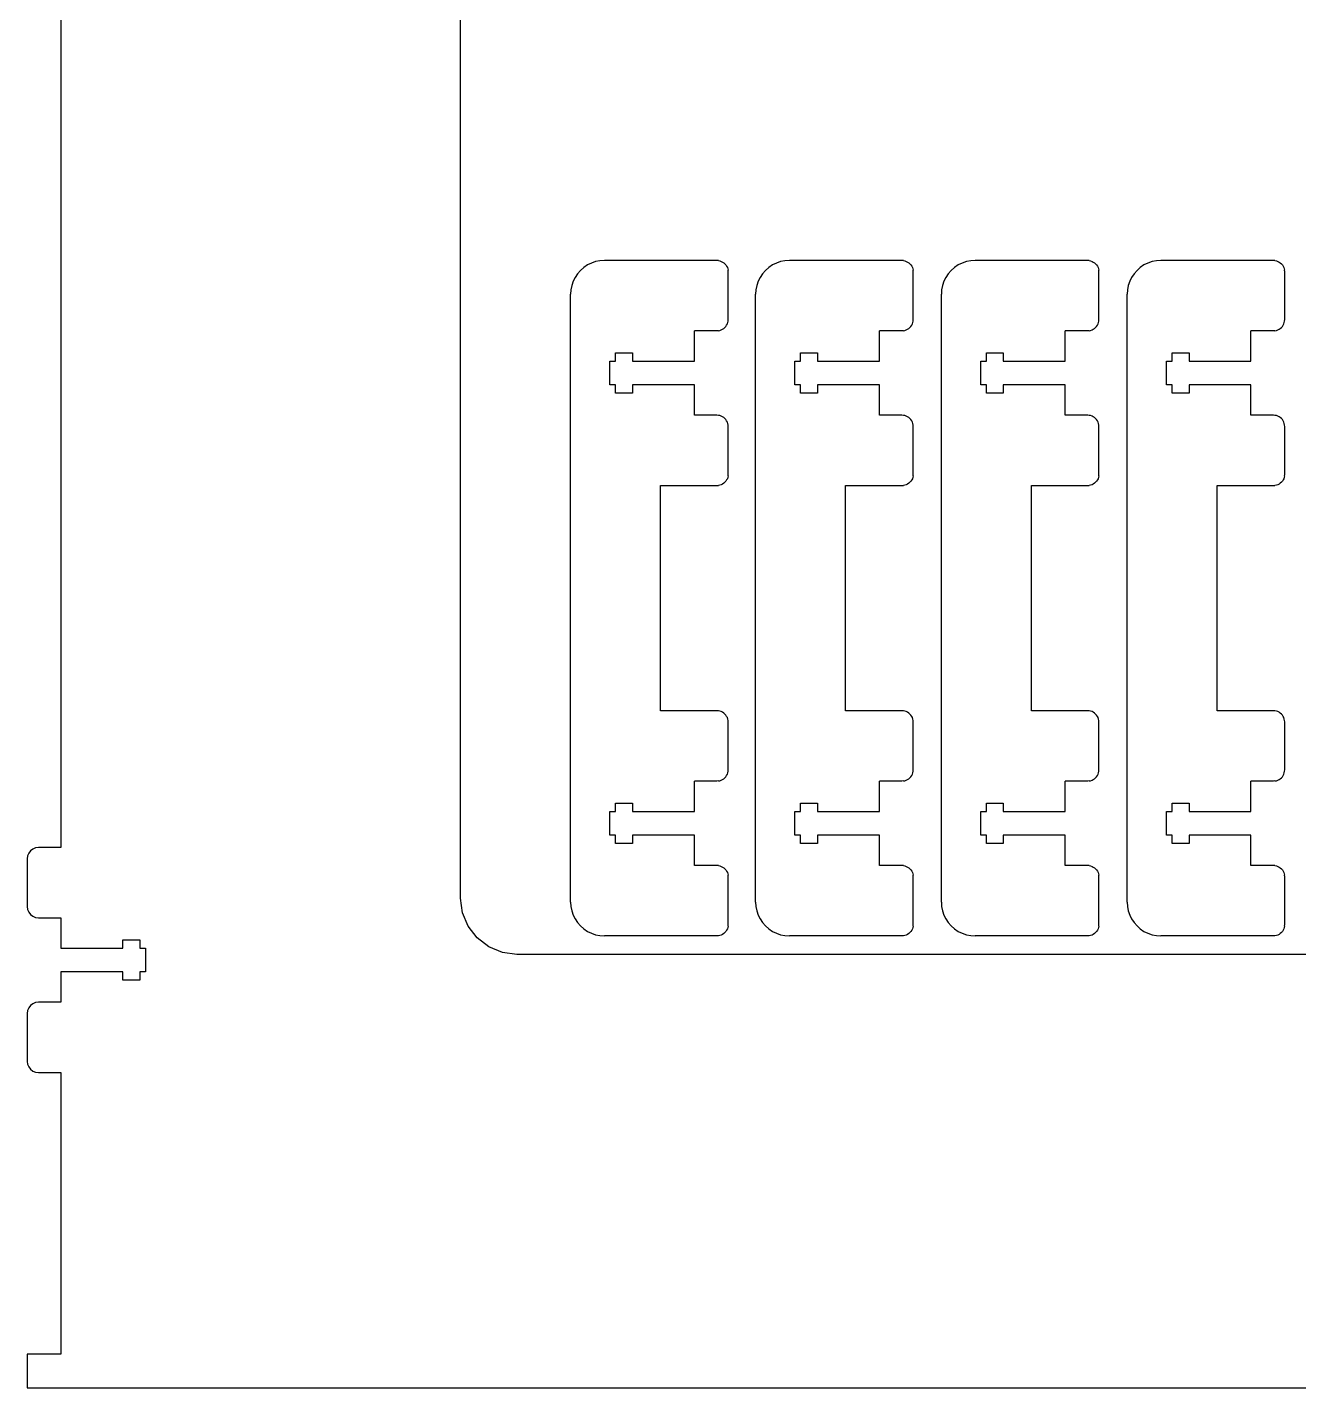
# Model space of a CAD drawing. Header units: metres. Extents: x 1771 to 2193, y -862 to -378.
# Drawn here: x 1771 to 1996.9, y -861.7 to -619.9 of the extents above; entities that cross this region are included whole.
import ezdxf

# ---------------------------------------------------------------- set-up
doc = ezdxf.new("R2010")
doc.units = ezdxf.units.M

msp = doc.modelspace()

# ---------------------------------------------------------------- linework, layer by layer
at = {"layer": '1'}
for p, q in [((1848, -774.7, 6), (1848, -526.7, 6)), ((1777, -535.7, 6), (1777, -765.7, 6)), ((1771.59, -766.29, 6), (1771.27, -766.7, 6)), ((1772, -765.97, 6), (1771.59, -766.29, 6)), ((1772.48, -765.77, 6), (1772, -765.97, 6)), ((1773, -765.7, 6), (1772.48, -765.77, 6)), ((1777, -765.7, 6), (1773, -765.7, 6)), ((1771.07, -767.18, 6), (1771, -767.7, 6)), ((1771, -767.7, 6), (1771, -776.2, 6)), ((1771.27, -766.7, 6), (1771.07, -767.18, 6)), ((1848.34, -777.29, 6), (1848, -774.7, 6)), ((1771, -776.2, 6), (1771.07, -776.72, 6)), ((1771.07, -776.72, 6), (1771.27, -777.2, 6)), ((1771.27, -777.2, 6), (1771.59, -777.61, 6)), ((1771.59, -777.61, 6), (1772, -777.93, 6)), ((1772, -777.93, 6), (1772.48, -778.13, 6)), ((1772.48, -778.13, 6), (1773, -778.2, 6)), ((1773, -778.2, 6), (1777, -778.2, 6)), ((1777, -778.2, 6), (1777, -783.6, 6)), ((1849.34, -779.7, 6), (1848.34, -777.29, 6)), ((1850.93, -781.77, 6), (1849.34, -779.7, 6)), ((1788, -783.6, 6), (1788, -782.1, 6)), ((1788, -782.1, 6), (1791, -782.1, 6)), ((1791, -782.1, 6), (1791, -783.6, 6)), ((1853, -783.36, 6), (1850.93, -781.77, 6)), ((1777, -783.6, 6), (1788, -783.6, 6)), ((1791, -783.6, 6), (1792, -783.6, 6)), ((1792, -783.6, 6), (1792, -787.8, 6)), ((1855.41, -784.36, 6), (1853, -783.36, 6)), ((1858, -784.7, 6), (1855.41, -784.36, 6)), ((2106, -784.7, 6), (1858, -784.7, 6)), ((1788, -787.8, 6), (1777, -787.8, 6)), ((1777, -787.8, 6), (1777, -793.2, 6)), ((1788, -789.3, 6), (1788, -787.8, 6)), ((1792, -787.8, 6), (1791, -787.8, 6)), ((1791, -787.8, 6), (1791, -789.3, 6)), ((1791, -789.3, 6), (1788, -789.3, 6)), ((1771.07, -794.68, 6), (1771, -795.2, 6)), ((1771, -795.2, 6), (1771, -803.7, 6)), ((1771.27, -794.2, 6), (1771.07, -794.68, 6)), ((1771.59, -793.79, 6), (1771.27, -794.2, 6)), ((1772, -793.47, 6), (1771.59, -793.79, 6)), ((1772.48, -793.27, 6), (1772, -793.47, 6)), ((1773, -793.2, 6), (1772.48, -793.27, 6)), ((1777, -793.2, 6), (1773, -793.2, 6)), ((1771, -803.7, 6), (1771.07, -804.22, 6)), ((1771.07, -804.22, 6), (1771.27, -804.7, 6)), ((1771.27, -804.7, 6), (1771.59, -805.11, 6)), ((1771.59, -805.11, 6), (1772, -805.43, 6)), ((1772, -805.43, 6), (1772.48, -805.63, 6)), ((1772.48, -805.63, 6), (1773, -805.7, 6)), ((1773, -805.7, 6), (1777, -805.7, 6)), ((1777, -805.7, 6), (1777, -855.7, 6)), ((1777, -855.7, 6), (1771, -855.7, 6)), ((1771, -855.7, 6), (1771, -861.7, 6)), ((1771, -861.7, 6), (2149.4, -861.7, 6))]:
    msp.add_line(p, q, dxfattribs=at)
at = {"layer": '2'}
for p, q in [((1936.4, -662.2, 6), (1935.75, -662.64, 6)), ((1937.1, -661.86, 6), (1936.4, -662.2, 6)), ((1937.85, -661.6, 6), (1937.1, -661.86, 6)), ((1938.62, -661.45, 6), (1937.85, -661.6, 6)), ((1939.4, -661.4, 6), (1938.62, -661.45, 6)), ((1959.4, -661.4, 6), (1939.4, -661.4, 6)), ((1959.66, -661.42, 6), (1959.4, -661.4, 6)), ((1959.66, -661.42, 6), (1959.92, -661.47, 6)), ((1959.92, -661.47, 6), (1960.17, -661.55, 6)), ((1960.17, -661.55, 6), (1960.4, -661.67, 6)), ((1960.4, -661.67, 6), (1960.62, -661.81, 6)), ((1960.62, -661.81, 6), (1960.81, -661.99, 6)), ((1960.81, -661.99, 6), (1960.99, -662.18, 6)), ((1960.99, -662.18, 6), (1961.13, -662.4, 6)), ((1934.2, -664.4, 6), (1933.86, -665.1, 6)), ((1934.64, -663.75, 6), (1934.2, -664.4, 6)), ((1935.16, -663.16, 6), (1934.64, -663.75, 6)), ((1935.75, -662.64, 6), (1935.16, -663.16, 6)), ((1961.13, -662.4, 6), (1961.25, -662.63, 6)), ((1961.25, -662.63, 6), (1961.33, -662.88, 6)), ((1961.33, -662.88, 6), (1961.38, -663.14, 6)), ((1961.4, -663.4, 6), (1961.38, -663.14, 6)), ((1961.4, -671.9, 6), (1961.4, -663.4, 6)), ((1933.45, -666.62, 6), (1933.4, -667.4, 6)), ((1933.6, -665.85, 6), (1933.45, -666.62, 6)), ((1933.86, -665.1, 6), (1933.6, -665.85, 6)), ((1933.4, -775.4, 6), (1933.4, -667.4, 6)), ((1961.38, -672.16, 6), (1961.4, -671.9, 6)), ((1955.4, -679.3, 6), (1955.4, -673.9, 6)), ((1959.4, -673.9, 6), (1955.4, -673.9, 6)), ((1959.66, -673.88, 6), (1959.4, -673.9, 6)), ((1959.66, -673.88, 6), (1959.92, -673.83, 6)), ((1959.92, -673.83, 6), (1960.17, -673.75, 6)), ((1960.17, -673.75, 6), (1960.4, -673.63, 6)), ((1960.4, -673.63, 6), (1960.62, -673.49, 6)), ((1960.62, -673.49, 6), (1960.81, -673.31, 6)), ((1960.81, -673.31, 6), (1960.99, -673.12, 6)), ((1960.99, -673.12, 6), (1961.13, -672.9, 6)), ((1961.13, -672.9, 6), (1961.25, -672.67, 6)), ((1961.25, -672.67, 6), (1961.33, -672.42, 6)), ((1961.33, -672.42, 6), (1961.38, -672.16, 6)), ((1940.4, -683.5, 6), (1940.4, -679.3, 6)), ((1940.4, -679.3, 6), (1941.4, -679.3, 6)), ((1941.4, -679.3, 6), (1941.4, -677.8, 6)), ((1941.4, -677.8, 6), (1944.4, -677.8, 6)), ((1944.4, -677.8, 6), (1944.4, -679.3, 6)), ((1944.4, -679.3, 6), (1955.4, -679.3, 6)), ((1941.4, -683.5, 6), (1940.4, -683.5, 6)), ((1941.4, -685, 6), (1941.4, -683.5, 6)), ((1955.4, -683.5, 6), (1944.4, -683.5, 6)), ((1944.4, -683.5, 6), (1944.4, -685, 6)), ((1955.4, -688.9, 6), (1955.4, -683.5, 6)), ((1944.4, -685, 6), (1941.4, -685, 6)), ((1959.4, -688.9, 6), (1955.4, -688.9, 6)), ((1959.66, -688.92, 6), (1959.4, -688.9, 6)), ((1959.92, -688.97, 6), (1959.66, -688.92, 6)), ((1960.17, -689.05, 6), (1959.92, -688.97, 6)), ((1960.4, -689.17, 6), (1960.17, -689.05, 6)), ((1960.62, -689.31, 6), (1960.4, -689.17, 6)), ((1960.81, -689.49, 6), (1960.62, -689.31, 6)), ((1960.99, -689.68, 6), (1960.81, -689.49, 6)), ((1961.13, -689.9, 6), (1960.99, -689.68, 6)), ((1961.25, -690.13, 6), (1961.13, -689.9, 6)), ((1961.33, -690.38, 6), (1961.25, -690.13, 6)), ((1961.38, -690.64, 6), (1961.33, -690.38, 6)), ((1961.4, -690.9, 6), (1961.38, -690.64, 6)), ((1961.4, -699.4, 6), (1961.4, -690.9, 6)), ((1960.62, -700.99, 6), (1960.4, -701.13, 6)), ((1960.81, -700.81, 6), (1960.62, -700.99, 6)), ((1960.99, -700.62, 6), (1960.81, -700.81, 6)), ((1961.13, -700.4, 6), (1960.99, -700.62, 6)), ((1961.25, -700.17, 6), (1961.13, -700.4, 6)), ((1961.33, -699.92, 6), (1961.25, -700.17, 6)), ((1961.38, -699.66, 6), (1961.33, -699.92, 6)), ((1961.38, -699.66, 6), (1961.4, -699.4, 6)), ((1949.4, -741.4, 6), (1949.4, -701.4, 6)), ((1949.4, -701.4, 6), (1959.4, -701.4, 6)), ((1959.4, -701.4, 6), (1959.66, -701.38, 6)), ((1959.92, -701.33, 6), (1959.66, -701.38, 6)), ((1960.17, -701.25, 6), (1959.92, -701.33, 6)), ((1960.4, -701.13, 6), (1960.17, -701.25, 6)), ((1959.4, -741.4, 6), (1949.4, -741.4, 6)), ((1959.66, -741.42, 6), (1959.4, -741.4, 6)), ((1959.92, -741.47, 6), (1959.66, -741.42, 6)), ((1960.17, -741.55, 6), (1959.92, -741.47, 6)), ((1960.4, -741.67, 6), (1960.17, -741.55, 6)), ((1960.62, -741.81, 6), (1960.4, -741.67, 6)), ((1960.81, -741.99, 6), (1960.62, -741.81, 6)), ((1960.99, -742.18, 6), (1960.81, -741.99, 6)), ((1961.13, -742.4, 6), (1960.99, -742.18, 6)), ((1961.25, -742.63, 6), (1961.13, -742.4, 6)), ((1961.33, -742.88, 6), (1961.25, -742.63, 6)), ((1961.38, -743.14, 6), (1961.33, -742.88, 6)), ((1961.4, -743.4, 6), (1961.38, -743.14, 6)), ((1961.4, -751.9, 6), (1961.4, -743.4, 6)), ((1955.4, -759.3, 6), (1955.4, -753.9, 6)), ((1959.4, -753.9, 6), (1955.4, -753.9, 6)), ((1959.66, -753.88, 6), (1959.4, -753.9, 6)), ((1959.66, -753.88, 6), (1959.92, -753.83, 6)), ((1959.92, -753.83, 6), (1960.17, -753.75, 6)), ((1960.17, -753.75, 6), (1960.4, -753.63, 6)), ((1960.4, -753.63, 6), (1960.62, -753.49, 6)), ((1960.62, -753.49, 6), (1960.81, -753.31, 6)), ((1960.81, -753.31, 6), (1960.99, -753.12, 6)), ((1960.99, -753.12, 6), (1961.13, -752.9, 6)), ((1961.13, -752.9, 6), (1961.25, -752.67, 6)), ((1961.25, -752.67, 6), (1961.33, -752.42, 6)), ((1961.33, -752.42, 6), (1961.38, -752.16, 6)), ((1961.38, -752.16, 6), (1961.4, -751.9, 6)), ((1941.4, -759.3, 6), (1941.4, -757.8, 6)), ((1941.4, -757.8, 6), (1944.4, -757.8, 6)), ((1944.4, -757.8, 6), (1944.4, -759.3, 6)), ((1940.4, -763.5, 6), (1940.4, -759.3, 6)), ((1940.4, -759.3, 6), (1941.4, -759.3, 6)), ((1944.4, -759.3, 6), (1955.4, -759.3, 6)), ((1941.4, -763.5, 6), (1940.4, -763.5, 6)), ((1941.4, -765, 6), (1941.4, -763.5, 6)), ((1955.4, -763.5, 6), (1944.4, -763.5, 6)), ((1944.4, -763.5, 6), (1944.4, -765, 6)), ((1955.4, -768.9, 6), (1955.4, -763.5, 6)), ((1944.4, -765, 6), (1941.4, -765, 6)), ((1959.4, -768.9, 6), (1955.4, -768.9, 6)), ((1959.66, -768.92, 6), (1959.4, -768.9, 6)), ((1959.66, -768.92, 6), (1959.92, -768.97, 6)), ((1959.92, -768.97, 6), (1960.17, -769.05, 6)), ((1960.17, -769.05, 6), (1960.4, -769.17, 6)), ((1960.4, -769.17, 6), (1960.62, -769.31, 6)), ((1960.62, -769.31, 6), (1960.81, -769.49, 6)), ((1960.81, -769.49, 6), (1960.99, -769.68, 6)), ((1960.99, -769.68, 6), (1961.13, -769.9, 6)), ((1961.13, -769.9, 6), (1961.25, -770.13, 6)), ((1961.25, -770.13, 6), (1961.33, -770.38, 6)), ((1961.33, -770.38, 6), (1961.38, -770.64, 6)), ((1961.4, -770.9, 6), (1961.38, -770.64, 6)), ((1961.4, -779.4, 6), (1961.4, -770.9, 6)), ((1933.4, -775.4, 6), (1933.45, -776.18, 6)), ((1933.45, -776.18, 6), (1933.6, -776.95, 6)), ((1933.6, -776.95, 6), (1933.86, -777.7, 6)), ((1933.86, -777.7, 6), (1934.2, -778.4, 6)), ((1934.2, -778.4, 6), (1934.64, -779.05, 6)), ((1934.64, -779.05, 6), (1935.16, -779.64, 6)), ((1935.16, -779.64, 6), (1935.75, -780.16, 6)), ((1935.75, -780.16, 6), (1936.4, -780.6, 6)), ((1936.4, -780.6, 6), (1937.1, -780.94, 6)), ((1960.81, -780.81, 6), (1960.62, -780.99, 6)), ((1960.99, -780.62, 6), (1960.81, -780.81, 6)), ((1961.13, -780.4, 6), (1960.99, -780.62, 6)), ((1961.25, -780.17, 6), (1961.13, -780.4, 6)), ((1961.33, -779.92, 6), (1961.25, -780.17, 6)), ((1961.38, -779.66, 6), (1961.33, -779.92, 6)), ((1961.38, -779.66, 6), (1961.4, -779.4, 6)), ((1937.1, -780.94, 6), (1937.85, -781.2, 6)), ((1937.85, -781.2, 6), (1938.62, -781.35, 6)), ((1938.62, -781.35, 6), (1939.4, -781.4, 6)), ((1959.4, -781.4, 6), (1939.4, -781.4, 6)), ((1959.66, -781.38, 6), (1959.4, -781.4, 6)), ((1959.92, -781.33, 6), (1959.66, -781.38, 6)), ((1960.17, -781.25, 6), (1959.92, -781.33, 6)), ((1960.4, -781.13, 6), (1960.17, -781.25, 6)), ((1960.62, -780.99, 6), (1960.4, -781.13, 6))]:
    msp.add_line(p, q, dxfattribs=at)
at = {"layer": '3'}
for p, q in [((1969.4, -662.2, 6), (1968.75, -662.64, 6)), ((1970.1, -661.86, 6), (1969.4, -662.2, 6)), ((1970.85, -661.6, 6), (1970.1, -661.86, 6)), ((1971.62, -661.45, 6), (1970.85, -661.6, 6)), ((1972.4, -661.4, 6), (1971.62, -661.45, 6)), ((1992.4, -661.4, 6), (1972.4, -661.4, 6)), ((1992.66, -661.42, 6), (1992.4, -661.4, 6)), ((1992.66, -661.42, 6), (1992.92, -661.47, 6)), ((1992.92, -661.47, 6), (1993.17, -661.55, 6)), ((1993.17, -661.55, 6), (1993.4, -661.67, 6)), ((1993.4, -661.67, 6), (1993.62, -661.81, 6)), ((1993.62, -661.81, 6), (1993.81, -661.99, 6)), ((1993.81, -661.99, 6), (1993.99, -662.18, 6)), ((1993.99, -662.18, 6), (1994.13, -662.4, 6)), ((1967.2, -664.4, 6), (1966.86, -665.1, 6)), ((1967.64, -663.75, 6), (1967.2, -664.4, 6)), ((1968.16, -663.16, 6), (1967.64, -663.75, 6)), ((1968.75, -662.64, 6), (1968.16, -663.16, 6)), ((1994.13, -662.4, 6), (1994.25, -662.63, 6)), ((1994.25, -662.63, 6), (1994.33, -662.88, 6)), ((1994.33, -662.88, 6), (1994.38, -663.14, 6)), ((1994.4, -663.4, 6), (1994.38, -663.14, 6)), ((1994.4, -671.9, 6), (1994.4, -663.4, 6)), ((1966.45, -666.62, 6), (1966.4, -667.4, 6)), ((1966.6, -665.85, 6), (1966.45, -666.62, 6)), ((1966.86, -665.1, 6), (1966.6, -665.85, 6)), ((1966.4, -775.4, 6), (1966.4, -667.4, 6)), ((1994.38, -672.16, 6), (1994.4, -671.9, 6)), ((1988.4, -679.3, 6), (1988.4, -673.9, 6)), ((1992.4, -673.9, 6), (1988.4, -673.9, 6)), ((1992.66, -673.88, 6), (1992.4, -673.9, 6)), ((1992.66, -673.88, 6), (1992.92, -673.83, 6)), ((1992.92, -673.83, 6), (1993.17, -673.75, 6)), ((1993.17, -673.75, 6), (1993.4, -673.63, 6)), ((1993.4, -673.63, 6), (1993.62, -673.49, 6)), ((1993.62, -673.49, 6), (1993.81, -673.31, 6)), ((1993.81, -673.31, 6), (1993.99, -673.12, 6)), ((1993.99, -673.12, 6), (1994.13, -672.9, 6)), ((1994.13, -672.9, 6), (1994.25, -672.67, 6)), ((1994.25, -672.67, 6), (1994.33, -672.42, 6)), ((1994.33, -672.42, 6), (1994.38, -672.16, 6)), ((1973.4, -683.5, 6), (1973.4, -679.3, 6)), ((1973.4, -679.3, 6), (1974.4, -679.3, 6)), ((1974.4, -679.3, 6), (1974.4, -677.8, 6)), ((1974.4, -677.8, 6), (1977.4, -677.8, 6)), ((1977.4, -677.8, 6), (1977.4, -679.3, 6)), ((1977.4, -679.3, 6), (1988.4, -679.3, 6)), ((1974.4, -683.5, 6), (1973.4, -683.5, 6)), ((1974.4, -685, 6), (1974.4, -683.5, 6)), ((1988.4, -683.5, 6), (1977.4, -683.5, 6)), ((1977.4, -683.5, 6), (1977.4, -685, 6)), ((1988.4, -688.9, 6), (1988.4, -683.5, 6)), ((1977.4, -685, 6), (1974.4, -685, 6)), ((1992.4, -688.9, 6), (1988.4, -688.9, 6)), ((1992.66, -688.92, 6), (1992.4, -688.9, 6)), ((1992.92, -688.97, 6), (1992.66, -688.92, 6)), ((1993.17, -689.05, 6), (1992.92, -688.97, 6)), ((1993.4, -689.17, 6), (1993.17, -689.05, 6)), ((1993.62, -689.31, 6), (1993.4, -689.17, 6)), ((1993.81, -689.49, 6), (1993.62, -689.31, 6)), ((1993.99, -689.68, 6), (1993.81, -689.49, 6)), ((1994.13, -689.9, 6), (1993.99, -689.68, 6)), ((1994.25, -690.13, 6), (1994.13, -689.9, 6)), ((1994.33, -690.38, 6), (1994.25, -690.13, 6)), ((1994.38, -690.64, 6), (1994.33, -690.38, 6)), ((1994.4, -690.9, 6), (1994.38, -690.64, 6)), ((1994.4, -699.4, 6), (1994.4, -690.9, 6)), ((1993.62, -700.99, 6), (1993.4, -701.13, 6)), ((1993.81, -700.81, 6), (1993.62, -700.99, 6)), ((1993.99, -700.62, 6), (1993.81, -700.81, 6)), ((1994.13, -700.4, 6), (1993.99, -700.62, 6)), ((1994.25, -700.17, 6), (1994.13, -700.4, 6)), ((1994.33, -699.92, 6), (1994.25, -700.17, 6)), ((1994.38, -699.66, 6), (1994.33, -699.92, 6)), ((1994.38, -699.66, 6), (1994.4, -699.4, 6)), ((1982.4, -741.4, 6), (1982.4, -701.4, 6)), ((1982.4, -701.4, 6), (1992.4, -701.4, 6)), ((1992.4, -701.4, 6), (1992.66, -701.38, 6)), ((1992.92, -701.33, 6), (1992.66, -701.38, 6)), ((1993.17, -701.25, 6), (1992.92, -701.33, 6)), ((1993.4, -701.13, 6), (1993.17, -701.25, 6)), ((1992.4, -741.4, 6), (1982.4, -741.4, 6)), ((1992.66, -741.42, 6), (1992.4, -741.4, 6)), ((1992.92, -741.47, 6), (1992.66, -741.42, 6)), ((1993.17, -741.55, 6), (1992.92, -741.47, 6)), ((1993.4, -741.67, 6), (1993.17, -741.55, 6)), ((1993.62, -741.81, 6), (1993.4, -741.67, 6)), ((1993.81, -741.99, 6), (1993.62, -741.81, 6)), ((1993.99, -742.18, 6), (1993.81, -741.99, 6)), ((1994.13, -742.4, 6), (1993.99, -742.18, 6)), ((1994.25, -742.63, 6), (1994.13, -742.4, 6)), ((1994.33, -742.88, 6), (1994.25, -742.63, 6)), ((1994.38, -743.14, 6), (1994.33, -742.88, 6)), ((1994.4, -743.4, 6), (1994.38, -743.14, 6)), ((1994.4, -751.9, 6), (1994.4, -743.4, 6)), ((1988.4, -759.3, 6), (1988.4, -753.9, 6)), ((1992.4, -753.9, 6), (1988.4, -753.9, 6)), ((1992.66, -753.88, 6), (1992.4, -753.9, 6)), ((1992.66, -753.88, 6), (1992.92, -753.83, 6)), ((1992.92, -753.83, 6), (1993.17, -753.75, 6)), ((1993.17, -753.75, 6), (1993.4, -753.63, 6)), ((1993.4, -753.63, 6), (1993.62, -753.49, 6)), ((1993.62, -753.49, 6), (1993.81, -753.31, 6)), ((1993.81, -753.31, 6), (1993.99, -753.12, 6)), ((1993.99, -753.12, 6), (1994.13, -752.9, 6)), ((1994.13, -752.9, 6), (1994.25, -752.67, 6)), ((1994.25, -752.67, 6), (1994.33, -752.42, 6)), ((1994.33, -752.42, 6), (1994.38, -752.16, 6)), ((1994.38, -752.16, 6), (1994.4, -751.9, 6)), ((1974.4, -759.3, 6), (1974.4, -757.8, 6)), ((1974.4, -757.8, 6), (1977.4, -757.8, 6)), ((1977.4, -757.8, 6), (1977.4, -759.3, 6)), ((1973.4, -763.5, 6), (1973.4, -759.3, 6)), ((1973.4, -759.3, 6), (1974.4, -759.3, 6)), ((1977.4, -759.3, 6), (1988.4, -759.3, 6)), ((1974.4, -763.5, 6), (1973.4, -763.5, 6)), ((1974.4, -765, 6), (1974.4, -763.5, 6)), ((1988.4, -763.5, 6), (1977.4, -763.5, 6)), ((1977.4, -763.5, 6), (1977.4, -765, 6)), ((1988.4, -768.9, 6), (1988.4, -763.5, 6)), ((1977.4, -765, 6), (1974.4, -765, 6)), ((1992.4, -768.9, 6), (1988.4, -768.9, 6)), ((1992.66, -768.92, 6), (1992.4, -768.9, 6)), ((1992.66, -768.92, 6), (1992.92, -768.97, 6)), ((1992.92, -768.97, 6), (1993.17, -769.05, 6)), ((1993.17, -769.05, 6), (1993.4, -769.17, 6)), ((1993.4, -769.17, 6), (1993.62, -769.31, 6)), ((1993.62, -769.31, 6), (1993.81, -769.49, 6)), ((1993.81, -769.49, 6), (1993.99, -769.68, 6)), ((1993.99, -769.68, 6), (1994.13, -769.9, 6)), ((1994.13, -769.9, 6), (1994.25, -770.13, 6)), ((1994.25, -770.13, 6), (1994.33, -770.38, 6)), ((1994.33, -770.38, 6), (1994.38, -770.64, 6)), ((1994.4, -770.9, 6), (1994.38, -770.64, 6)), ((1994.4, -779.4, 6), (1994.4, -770.9, 6)), ((1966.4, -775.4, 6), (1966.45, -776.18, 6)), ((1966.45, -776.18, 6), (1966.6, -776.95, 6)), ((1966.6, -776.95, 6), (1966.86, -777.7, 6)), ((1966.86, -777.7, 6), (1967.2, -778.4, 6)), ((1967.2, -778.4, 6), (1967.64, -779.05, 6)), ((1967.64, -779.05, 6), (1968.16, -779.64, 6)), ((1968.16, -779.64, 6), (1968.75, -780.16, 6)), ((1968.75, -780.16, 6), (1969.4, -780.6, 6)), ((1969.4, -780.6, 6), (1970.1, -780.94, 6)), ((1993.81, -780.81, 6), (1993.62, -780.99, 6)), ((1993.99, -780.62, 6), (1993.81, -780.81, 6)), ((1994.13, -780.4, 6), (1993.99, -780.62, 6)), ((1994.25, -780.17, 6), (1994.13, -780.4, 6)), ((1994.33, -779.92, 6), (1994.25, -780.17, 6)), ((1994.38, -779.66, 6), (1994.33, -779.92, 6)), ((1994.38, -779.66, 6), (1994.4, -779.4, 6)), ((1970.1, -780.94, 6), (1970.85, -781.2, 6)), ((1970.85, -781.2, 6), (1971.62, -781.35, 6)), ((1971.62, -781.35, 6), (1972.4, -781.4, 6)), ((1992.4, -781.4, 6), (1972.4, -781.4, 6)), ((1992.66, -781.38, 6), (1992.4, -781.4, 6)), ((1992.92, -781.33, 6), (1992.66, -781.38, 6)), ((1993.17, -781.25, 6), (1992.92, -781.33, 6)), ((1993.4, -781.13, 6), (1993.17, -781.25, 6)), ((1993.62, -780.99, 6), (1993.4, -781.13, 6))]:
    msp.add_line(p, q, dxfattribs=at)
at = {"layer": '6'}
for p, q in [((1903.4, -662.2, 6), (1902.75, -662.64, 6)), ((1904.1, -661.86, 6), (1903.4, -662.2, 6)), ((1904.85, -661.6, 6), (1904.1, -661.86, 6)), ((1905.62, -661.45, 6), (1904.85, -661.6, 6)), ((1906.4, -661.4, 6), (1905.62, -661.45, 6)), ((1926.4, -661.4, 6), (1906.4, -661.4, 6)), ((1926.66, -661.42, 6), (1926.4, -661.4, 6)), ((1926.66, -661.42, 6), (1926.92, -661.47, 6)), ((1926.92, -661.47, 6), (1927.17, -661.55, 6)), ((1927.17, -661.55, 6), (1927.4, -661.67, 6)), ((1927.4, -661.67, 6), (1927.62, -661.81, 6)), ((1927.62, -661.81, 6), (1927.81, -661.99, 6)), ((1927.81, -661.99, 6), (1927.99, -662.18, 6)), ((1927.99, -662.18, 6), (1928.13, -662.4, 6)), ((1901.2, -664.4, 6), (1900.86, -665.1, 6)), ((1901.64, -663.75, 6), (1901.2, -664.4, 6)), ((1902.16, -663.16, 6), (1901.64, -663.75, 6)), ((1902.75, -662.64, 6), (1902.16, -663.16, 6)), ((1928.13, -662.4, 6), (1928.25, -662.63, 6)), ((1928.25, -662.63, 6), (1928.33, -662.88, 6)), ((1928.33, -662.88, 6), (1928.38, -663.14, 6)), ((1928.4, -663.4, 6), (1928.38, -663.14, 6)), ((1928.4, -671.9, 6), (1928.4, -663.4, 6)), ((1900.45, -666.62, 6), (1900.4, -667.4, 6)), ((1900.6, -665.85, 6), (1900.45, -666.62, 6)), ((1900.86, -665.1, 6), (1900.6, -665.85, 6)), ((1900.4, -775.4, 6), (1900.4, -667.4, 6)), ((1928.38, -672.16, 6), (1928.4, -671.9, 6)), ((1922.4, -679.3, 6), (1922.4, -673.9, 6)), ((1926.4, -673.9, 6), (1922.4, -673.9, 6)), ((1926.66, -673.88, 6), (1926.4, -673.9, 6)), ((1926.66, -673.88, 6), (1926.92, -673.83, 6)), ((1926.92, -673.83, 6), (1927.17, -673.75, 6)), ((1927.17, -673.75, 6), (1927.4, -673.63, 6)), ((1927.4, -673.63, 6), (1927.62, -673.49, 6)), ((1927.62, -673.49, 6), (1927.81, -673.31, 6)), ((1927.81, -673.31, 6), (1927.99, -673.12, 6)), ((1927.99, -673.12, 6), (1928.13, -672.9, 6)), ((1928.13, -672.9, 6), (1928.25, -672.67, 6)), ((1928.25, -672.67, 6), (1928.33, -672.42, 6)), ((1928.33, -672.42, 6), (1928.38, -672.16, 6)), ((1907.4, -679.3, 6), (1908.4, -679.3, 6)), ((1907.4, -683.5, 6), (1907.4, -679.3, 6)), ((1908.4, -677.8, 6), (1911.4, -677.8, 6)), ((1908.4, -679.3, 6), (1908.4, -677.8, 6)), ((1911.4, -677.8, 6), (1911.4, -679.3, 6)), ((1911.4, -679.3, 6), (1922.4, -679.3, 6)), ((1908.4, -683.5, 6), (1907.4, -683.5, 6)), ((1908.4, -685, 6), (1908.4, -683.5, 6)), ((1911.4, -683.5, 6), (1911.4, -685, 6)), ((1922.4, -683.5, 6), (1911.4, -683.5, 6)), ((1922.4, -688.9, 6), (1922.4, -683.5, 6)), ((1911.4, -685, 6), (1908.4, -685, 6)), ((1926.4, -688.9, 6), (1922.4, -688.9, 6)), ((1926.66, -688.92, 6), (1926.4, -688.9, 6)), ((1926.92, -688.97, 6), (1926.66, -688.92, 6)), ((1927.17, -689.05, 6), (1926.92, -688.97, 6)), ((1927.4, -689.17, 6), (1927.17, -689.05, 6)), ((1927.62, -689.31, 6), (1927.4, -689.17, 6)), ((1927.81, -689.49, 6), (1927.62, -689.31, 6)), ((1927.99, -689.68, 6), (1927.81, -689.49, 6)), ((1928.13, -689.9, 6), (1927.99, -689.68, 6)), ((1928.25, -690.13, 6), (1928.13, -689.9, 6)), ((1928.33, -690.38, 6), (1928.25, -690.13, 6)), ((1928.38, -690.64, 6), (1928.33, -690.38, 6)), ((1928.4, -690.9, 6), (1928.38, -690.64, 6)), ((1928.4, -699.4, 6), (1928.4, -690.9, 6)), ((1927.62, -700.99, 6), (1927.4, -701.13, 6)), ((1927.81, -700.81, 6), (1927.62, -700.99, 6)), ((1927.99, -700.62, 6), (1927.81, -700.81, 6)), ((1928.13, -700.4, 6), (1927.99, -700.62, 6)), ((1928.25, -700.17, 6), (1928.13, -700.4, 6)), ((1928.33, -699.92, 6), (1928.25, -700.17, 6)), ((1928.38, -699.66, 6), (1928.33, -699.92, 6)), ((1928.38, -699.66, 6), (1928.4, -699.4, 6)), ((1916.4, -741.4, 6), (1916.4, -701.4, 6)), ((1916.4, -701.4, 6), (1926.4, -701.4, 6)), ((1926.4, -701.4, 6), (1926.66, -701.38, 6)), ((1926.92, -701.33, 6), (1926.66, -701.38, 6)), ((1927.17, -701.25, 6), (1926.92, -701.33, 6)), ((1927.4, -701.13, 6), (1927.17, -701.25, 6)), ((1926.4, -741.4, 6), (1916.4, -741.4, 6)), ((1926.66, -741.42, 6), (1926.4, -741.4, 6)), ((1926.92, -741.47, 6), (1926.66, -741.42, 6)), ((1927.17, -741.55, 6), (1926.92, -741.47, 6)), ((1927.4, -741.67, 6), (1927.17, -741.55, 6)), ((1927.62, -741.81, 6), (1927.4, -741.67, 6)), ((1927.81, -741.99, 6), (1927.62, -741.81, 6)), ((1927.99, -742.18, 6), (1927.81, -741.99, 6)), ((1928.13, -742.4, 6), (1927.99, -742.18, 6)), ((1928.25, -742.63, 6), (1928.13, -742.4, 6)), ((1928.33, -742.88, 6), (1928.25, -742.63, 6)), ((1928.38, -743.14, 6), (1928.33, -742.88, 6)), ((1928.4, -743.4, 6), (1928.38, -743.14, 6)), ((1928.4, -751.9, 6), (1928.4, -743.4, 6)), ((1926.4, -753.9, 6), (1922.4, -753.9, 6)), ((1922.4, -759.3, 6), (1922.4, -753.9, 6)), ((1926.66, -753.88, 6), (1926.4, -753.9, 6)), ((1926.66, -753.88, 6), (1926.92, -753.83, 6)), ((1926.92, -753.83, 6), (1927.17, -753.75, 6)), ((1927.17, -753.75, 6), (1927.4, -753.63, 6)), ((1927.4, -753.63, 6), (1927.62, -753.49, 6)), ((1927.62, -753.49, 6), (1927.81, -753.31, 6)), ((1927.81, -753.31, 6), (1927.99, -753.12, 6)), ((1927.99, -753.12, 6), (1928.13, -752.9, 6)), ((1928.13, -752.9, 6), (1928.25, -752.67, 6)), ((1928.25, -752.67, 6), (1928.33, -752.42, 6)), ((1928.33, -752.42, 6), (1928.38, -752.16, 6)), ((1928.38, -752.16, 6), (1928.4, -751.9, 6)), ((1908.4, -757.8, 6), (1911.4, -757.8, 6)), ((1908.4, -759.3, 6), (1908.4, -757.8, 6)), ((1911.4, -757.8, 6), (1911.4, -759.3, 6)), ((1907.4, -759.3, 6), (1908.4, -759.3, 6)), ((1907.4, -763.5, 6), (1907.4, -759.3, 6)), ((1911.4, -759.3, 6), (1922.4, -759.3, 6)), ((1908.4, -763.5, 6), (1907.4, -763.5, 6)), ((1908.4, -765, 6), (1908.4, -763.5, 6)), ((1911.4, -763.5, 6), (1911.4, -765, 6)), ((1922.4, -763.5, 6), (1911.4, -763.5, 6)), ((1922.4, -768.9, 6), (1922.4, -763.5, 6)), ((1911.4, -765, 6), (1908.4, -765, 6)), ((1926.4, -768.9, 6), (1922.4, -768.9, 6)), ((1926.66, -768.92, 6), (1926.4, -768.9, 6)), ((1926.66, -768.92, 6), (1926.92, -768.97, 6)), ((1926.92, -768.97, 6), (1927.17, -769.05, 6)), ((1927.17, -769.05, 6), (1927.4, -769.17, 6)), ((1927.4, -769.17, 6), (1927.62, -769.31, 6)), ((1927.62, -769.31, 6), (1927.81, -769.49, 6)), ((1927.81, -769.49, 6), (1927.99, -769.68, 6)), ((1927.99, -769.68, 6), (1928.13, -769.9, 6)), ((1928.13, -769.9, 6), (1928.25, -770.13, 6)), ((1928.25, -770.13, 6), (1928.33, -770.38, 6)), ((1928.33, -770.38, 6), (1928.38, -770.64, 6)), ((1928.4, -770.9, 6), (1928.38, -770.64, 6)), ((1928.4, -779.4, 6), (1928.4, -770.9, 6)), ((1900.4, -775.4, 6), (1900.45, -776.18, 6)), ((1900.45, -776.18, 6), (1900.6, -776.95, 6)), ((1900.6, -776.95, 6), (1900.86, -777.7, 6)), ((1900.86, -777.7, 6), (1901.2, -778.4, 6)), ((1901.2, -778.4, 6), (1901.64, -779.05, 6)), ((1901.64, -779.05, 6), (1902.16, -779.64, 6)), ((1902.16, -779.64, 6), (1902.75, -780.16, 6)), ((1902.75, -780.16, 6), (1903.4, -780.6, 6)), ((1903.4, -780.6, 6), (1904.1, -780.94, 6)), ((1927.81, -780.81, 6), (1927.62, -780.99, 6)), ((1927.99, -780.62, 6), (1927.81, -780.81, 6)), ((1928.13, -780.4, 6), (1927.99, -780.62, 6)), ((1928.25, -780.17, 6), (1928.13, -780.4, 6)), ((1928.33, -779.92, 6), (1928.25, -780.17, 6)), ((1928.38, -779.66, 6), (1928.33, -779.92, 6)), ((1928.38, -779.66, 6), (1928.4, -779.4, 6)), ((1904.1, -780.94, 6), (1904.85, -781.2, 6)), ((1904.85, -781.2, 6), (1905.62, -781.35, 6)), ((1905.62, -781.35, 6), (1906.4, -781.4, 6)), ((1926.4, -781.4, 6), (1906.4, -781.4, 6)), ((1926.66, -781.38, 6), (1926.4, -781.4, 6)), ((1926.92, -781.33, 6), (1926.66, -781.38, 6)), ((1927.17, -781.25, 6), (1926.92, -781.33, 6)), ((1927.4, -781.13, 6), (1927.17, -781.25, 6)), ((1927.62, -780.99, 6), (1927.4, -781.13, 6))]:
    msp.add_line(p, q, dxfattribs=at)
at = {"layer": '7'}
for p, q in [((1870.53, -662.2, 6), (1869.88, -662.64, 6)), ((1871.23, -661.86, 6), (1870.53, -662.2, 6)), ((1871.98, -661.6, 6), (1871.23, -661.86, 6)), ((1872.75, -661.45, 6), (1871.98, -661.6, 6)), ((1873.53, -661.4, 6), (1872.75, -661.45, 6)), ((1893.53, -661.4, 6), (1873.53, -661.4, 6)), ((1893.79, -661.42, 6), (1893.53, -661.4, 6)), ((1893.79, -661.42, 6), (1894.05, -661.47, 6)), ((1894.05, -661.47, 6), (1894.29, -661.55, 6)), ((1894.29, -661.55, 6), (1894.53, -661.67, 6)), ((1894.53, -661.67, 6), (1894.75, -661.81, 6)), ((1894.75, -661.81, 6), (1894.94, -661.99, 6)), ((1894.94, -661.99, 6), (1895.12, -662.18, 6)), ((1895.12, -662.18, 6), (1895.26, -662.4, 6)), ((1868.33, -664.4, 6), (1867.99, -665.1, 6)), ((1868.77, -663.75, 6), (1868.33, -664.4, 6)), ((1869.29, -663.16, 6), (1868.77, -663.75, 6)), ((1869.88, -662.64, 6), (1869.29, -663.16, 6)), ((1895.26, -662.4, 6), (1895.38, -662.63, 6)), ((1895.38, -662.63, 6), (1895.46, -662.88, 6)), ((1895.46, -662.88, 6), (1895.51, -663.14, 6)), ((1895.53, -663.4, 6), (1895.51, -663.14, 6)), ((1895.53, -671.9, 6), (1895.53, -663.4, 6)), ((1867.58, -666.62, 6), (1867.53, -667.4, 6)), ((1867.73, -665.85, 6), (1867.58, -666.62, 6)), ((1867.99, -665.1, 6), (1867.73, -665.85, 6)), ((1867.53, -775.4, 6), (1867.53, -667.4, 6)), ((1895.51, -672.16, 6), (1895.53, -671.9, 6)), ((1889.53, -679.3, 6), (1889.53, -673.9, 6)), ((1893.53, -673.9, 6), (1889.53, -673.9, 6)), ((1893.79, -673.88, 6), (1893.53, -673.9, 6)), ((1893.79, -673.88, 6), (1894.05, -673.83, 6)), ((1894.05, -673.83, 6), (1894.29, -673.75, 6)), ((1894.29, -673.75, 6), (1894.53, -673.63, 6)), ((1894.53, -673.63, 6), (1894.75, -673.49, 6)), ((1894.75, -673.49, 6), (1894.94, -673.31, 6)), ((1894.94, -673.31, 6), (1895.12, -673.12, 6)), ((1895.12, -673.12, 6), (1895.26, -672.9, 6)), ((1895.26, -672.9, 6), (1895.38, -672.67, 6)), ((1895.38, -672.67, 6), (1895.46, -672.42, 6)), ((1895.46, -672.42, 6), (1895.51, -672.16, 6)), ((1874.53, -683.5, 6), (1874.53, -679.3, 6)), ((1874.53, -679.3, 6), (1875.53, -679.3, 6)), ((1875.53, -679.3, 6), (1875.53, -677.8, 6)), ((1875.53, -677.8, 6), (1878.53, -677.8, 6)), ((1878.53, -677.8, 6), (1878.53, -679.3, 6)), ((1878.53, -679.3, 6), (1889.53, -679.3, 6)), ((1875.53, -683.5, 6), (1874.53, -683.5, 6)), ((1875.53, -685, 6), (1875.53, -683.5, 6)), ((1889.53, -683.5, 6), (1878.53, -683.5, 6)), ((1878.53, -683.5, 6), (1878.53, -685, 6)), ((1889.53, -688.9, 6), (1889.53, -683.5, 6)), ((1878.53, -685, 6), (1875.53, -685, 6)), ((1893.53, -688.9, 6), (1889.53, -688.9, 6)), ((1893.79, -688.92, 6), (1893.53, -688.9, 6)), ((1894.05, -688.97, 6), (1893.79, -688.92, 6)), ((1894.29, -689.05, 6), (1894.05, -688.97, 6)), ((1894.53, -689.17, 6), (1894.29, -689.05, 6)), ((1894.75, -689.31, 6), (1894.53, -689.17, 6)), ((1894.94, -689.49, 6), (1894.75, -689.31, 6)), ((1895.12, -689.68, 6), (1894.94, -689.49, 6)), ((1895.26, -689.9, 6), (1895.12, -689.68, 6)), ((1895.38, -690.13, 6), (1895.26, -689.9, 6)), ((1895.46, -690.38, 6), (1895.38, -690.13, 6)), ((1895.51, -690.64, 6), (1895.46, -690.38, 6)), ((1895.53, -690.9, 6), (1895.51, -690.64, 6)), ((1895.53, -699.4, 6), (1895.53, -690.9, 6)), ((1894.75, -700.99, 6), (1894.53, -701.13, 6)), ((1894.94, -700.81, 6), (1894.75, -700.99, 6)), ((1895.12, -700.62, 6), (1894.94, -700.81, 6)), ((1895.26, -700.4, 6), (1895.12, -700.62, 6)), ((1895.38, -700.17, 6), (1895.26, -700.4, 6)), ((1895.46, -699.92, 6), (1895.38, -700.17, 6)), ((1895.51, -699.66, 6), (1895.46, -699.92, 6)), ((1895.51, -699.66, 6), (1895.53, -699.4, 6)), ((1883.53, -741.4, 6), (1883.53, -701.4, 6)), ((1883.53, -701.4, 6), (1893.53, -701.4, 6)), ((1893.53, -701.4, 6), (1893.79, -701.38, 6)), ((1894.05, -701.33, 6), (1893.79, -701.38, 6)), ((1894.29, -701.25, 6), (1894.05, -701.33, 6)), ((1894.53, -701.13, 6), (1894.29, -701.25, 6)), ((1893.53, -741.4, 6), (1883.53, -741.4, 6)), ((1893.79, -741.42, 6), (1893.53, -741.4, 6)), ((1894.05, -741.47, 6), (1893.79, -741.42, 6)), ((1894.29, -741.55, 6), (1894.05, -741.47, 6)), ((1894.53, -741.67, 6), (1894.29, -741.55, 6)), ((1894.75, -741.81, 6), (1894.53, -741.67, 6)), ((1894.94, -741.99, 6), (1894.75, -741.81, 6)), ((1895.12, -742.18, 6), (1894.94, -741.99, 6)), ((1895.26, -742.4, 6), (1895.12, -742.18, 6)), ((1895.38, -742.63, 6), (1895.26, -742.4, 6)), ((1895.46, -742.88, 6), (1895.38, -742.63, 6)), ((1895.51, -743.14, 6), (1895.46, -742.88, 6)), ((1895.53, -743.4, 6), (1895.51, -743.14, 6)), ((1895.53, -751.9, 6), (1895.53, -743.4, 6)), ((1889.53, -759.3, 6), (1889.53, -753.9, 6)), ((1893.53, -753.9, 6), (1889.53, -753.9, 6)), ((1893.79, -753.88, 6), (1893.53, -753.9, 6)), ((1893.79, -753.88, 6), (1894.05, -753.83, 6)), ((1894.05, -753.83, 6), (1894.29, -753.75, 6)), ((1894.29, -753.75, 6), (1894.53, -753.63, 6)), ((1894.53, -753.63, 6), (1894.75, -753.49, 6)), ((1894.75, -753.49, 6), (1894.94, -753.31, 6)), ((1894.94, -753.31, 6), (1895.12, -753.12, 6)), ((1895.12, -753.12, 6), (1895.26, -752.9, 6)), ((1895.26, -752.9, 6), (1895.38, -752.67, 6)), ((1895.38, -752.67, 6), (1895.46, -752.42, 6)), ((1895.46, -752.42, 6), (1895.51, -752.16, 6)), ((1895.51, -752.16, 6), (1895.53, -751.9, 6)), ((1875.53, -759.3, 6), (1875.53, -757.8, 6)), ((1875.53, -757.8, 6), (1878.53, -757.8, 6)), ((1878.53, -757.8, 6), (1878.53, -759.3, 6)), ((1874.53, -763.5, 6), (1874.53, -759.3, 6)), ((1874.53, -759.3, 6), (1875.53, -759.3, 6)), ((1878.53, -759.3, 6), (1889.53, -759.3, 6)), ((1875.53, -763.5, 6), (1874.53, -763.5, 6)), ((1875.53, -765, 6), (1875.53, -763.5, 6)), ((1889.53, -763.5, 6), (1878.53, -763.5, 6)), ((1878.53, -763.5, 6), (1878.53, -765, 6)), ((1889.53, -768.9, 6), (1889.53, -763.5, 6)), ((1878.53, -765, 6), (1875.53, -765, 6)), ((1893.53, -768.9, 6), (1889.53, -768.9, 6)), ((1893.79, -768.92, 6), (1893.53, -768.9, 6)), ((1893.79, -768.92, 6), (1894.05, -768.97, 6)), ((1894.05, -768.97, 6), (1894.29, -769.05, 6)), ((1894.29, -769.05, 6), (1894.53, -769.17, 6)), ((1894.53, -769.17, 6), (1894.75, -769.31, 6)), ((1894.75, -769.31, 6), (1894.94, -769.49, 6)), ((1894.94, -769.49, 6), (1895.12, -769.68, 6)), ((1895.12, -769.68, 6), (1895.26, -769.9, 6)), ((1895.26, -769.9, 6), (1895.38, -770.13, 6)), ((1895.38, -770.13, 6), (1895.46, -770.38, 6)), ((1895.46, -770.38, 6), (1895.51, -770.64, 6)), ((1895.53, -770.9, 6), (1895.51, -770.64, 6)), ((1895.53, -779.4, 6), (1895.53, -770.9, 6)), ((1867.53, -775.4, 6), (1867.58, -776.18, 6)), ((1867.58, -776.18, 6), (1867.73, -776.95, 6)), ((1867.73, -776.95, 6), (1867.99, -777.7, 6)), ((1867.99, -777.7, 6), (1868.33, -778.4, 6)), ((1868.33, -778.4, 6), (1868.77, -779.05, 6)), ((1868.77, -779.05, 6), (1869.29, -779.64, 6)), ((1869.29, -779.64, 6), (1869.88, -780.16, 6)), ((1869.88, -780.16, 6), (1870.53, -780.6, 6)), ((1870.53, -780.6, 6), (1871.23, -780.94, 6)), ((1894.94, -780.81, 6), (1894.75, -780.99, 6)), ((1895.12, -780.62, 6), (1894.94, -780.81, 6)), ((1895.26, -780.4, 6), (1895.12, -780.62, 6)), ((1895.38, -780.17, 6), (1895.26, -780.4, 6)), ((1895.46, -779.92, 6), (1895.38, -780.17, 6)), ((1895.51, -779.66, 6), (1895.46, -779.92, 6)), ((1895.51, -779.66, 6), (1895.53, -779.4, 6)), ((1871.23, -780.94, 6), (1871.98, -781.2, 6)), ((1871.98, -781.2, 6), (1872.75, -781.35, 6)), ((1872.75, -781.35, 6), (1873.53, -781.4, 6)), ((1893.53, -781.4, 6), (1873.53, -781.4, 6)), ((1893.79, -781.38, 6), (1893.53, -781.4, 6)), ((1894.05, -781.33, 6), (1893.79, -781.38, 6)), ((1894.29, -781.25, 6), (1894.05, -781.33, 6)), ((1894.53, -781.13, 6), (1894.29, -781.25, 6)), ((1894.75, -780.99, 6), (1894.53, -781.13, 6))]:
    msp.add_line(p, q, dxfattribs=at)

doc.saveas('drawing.dxf')
